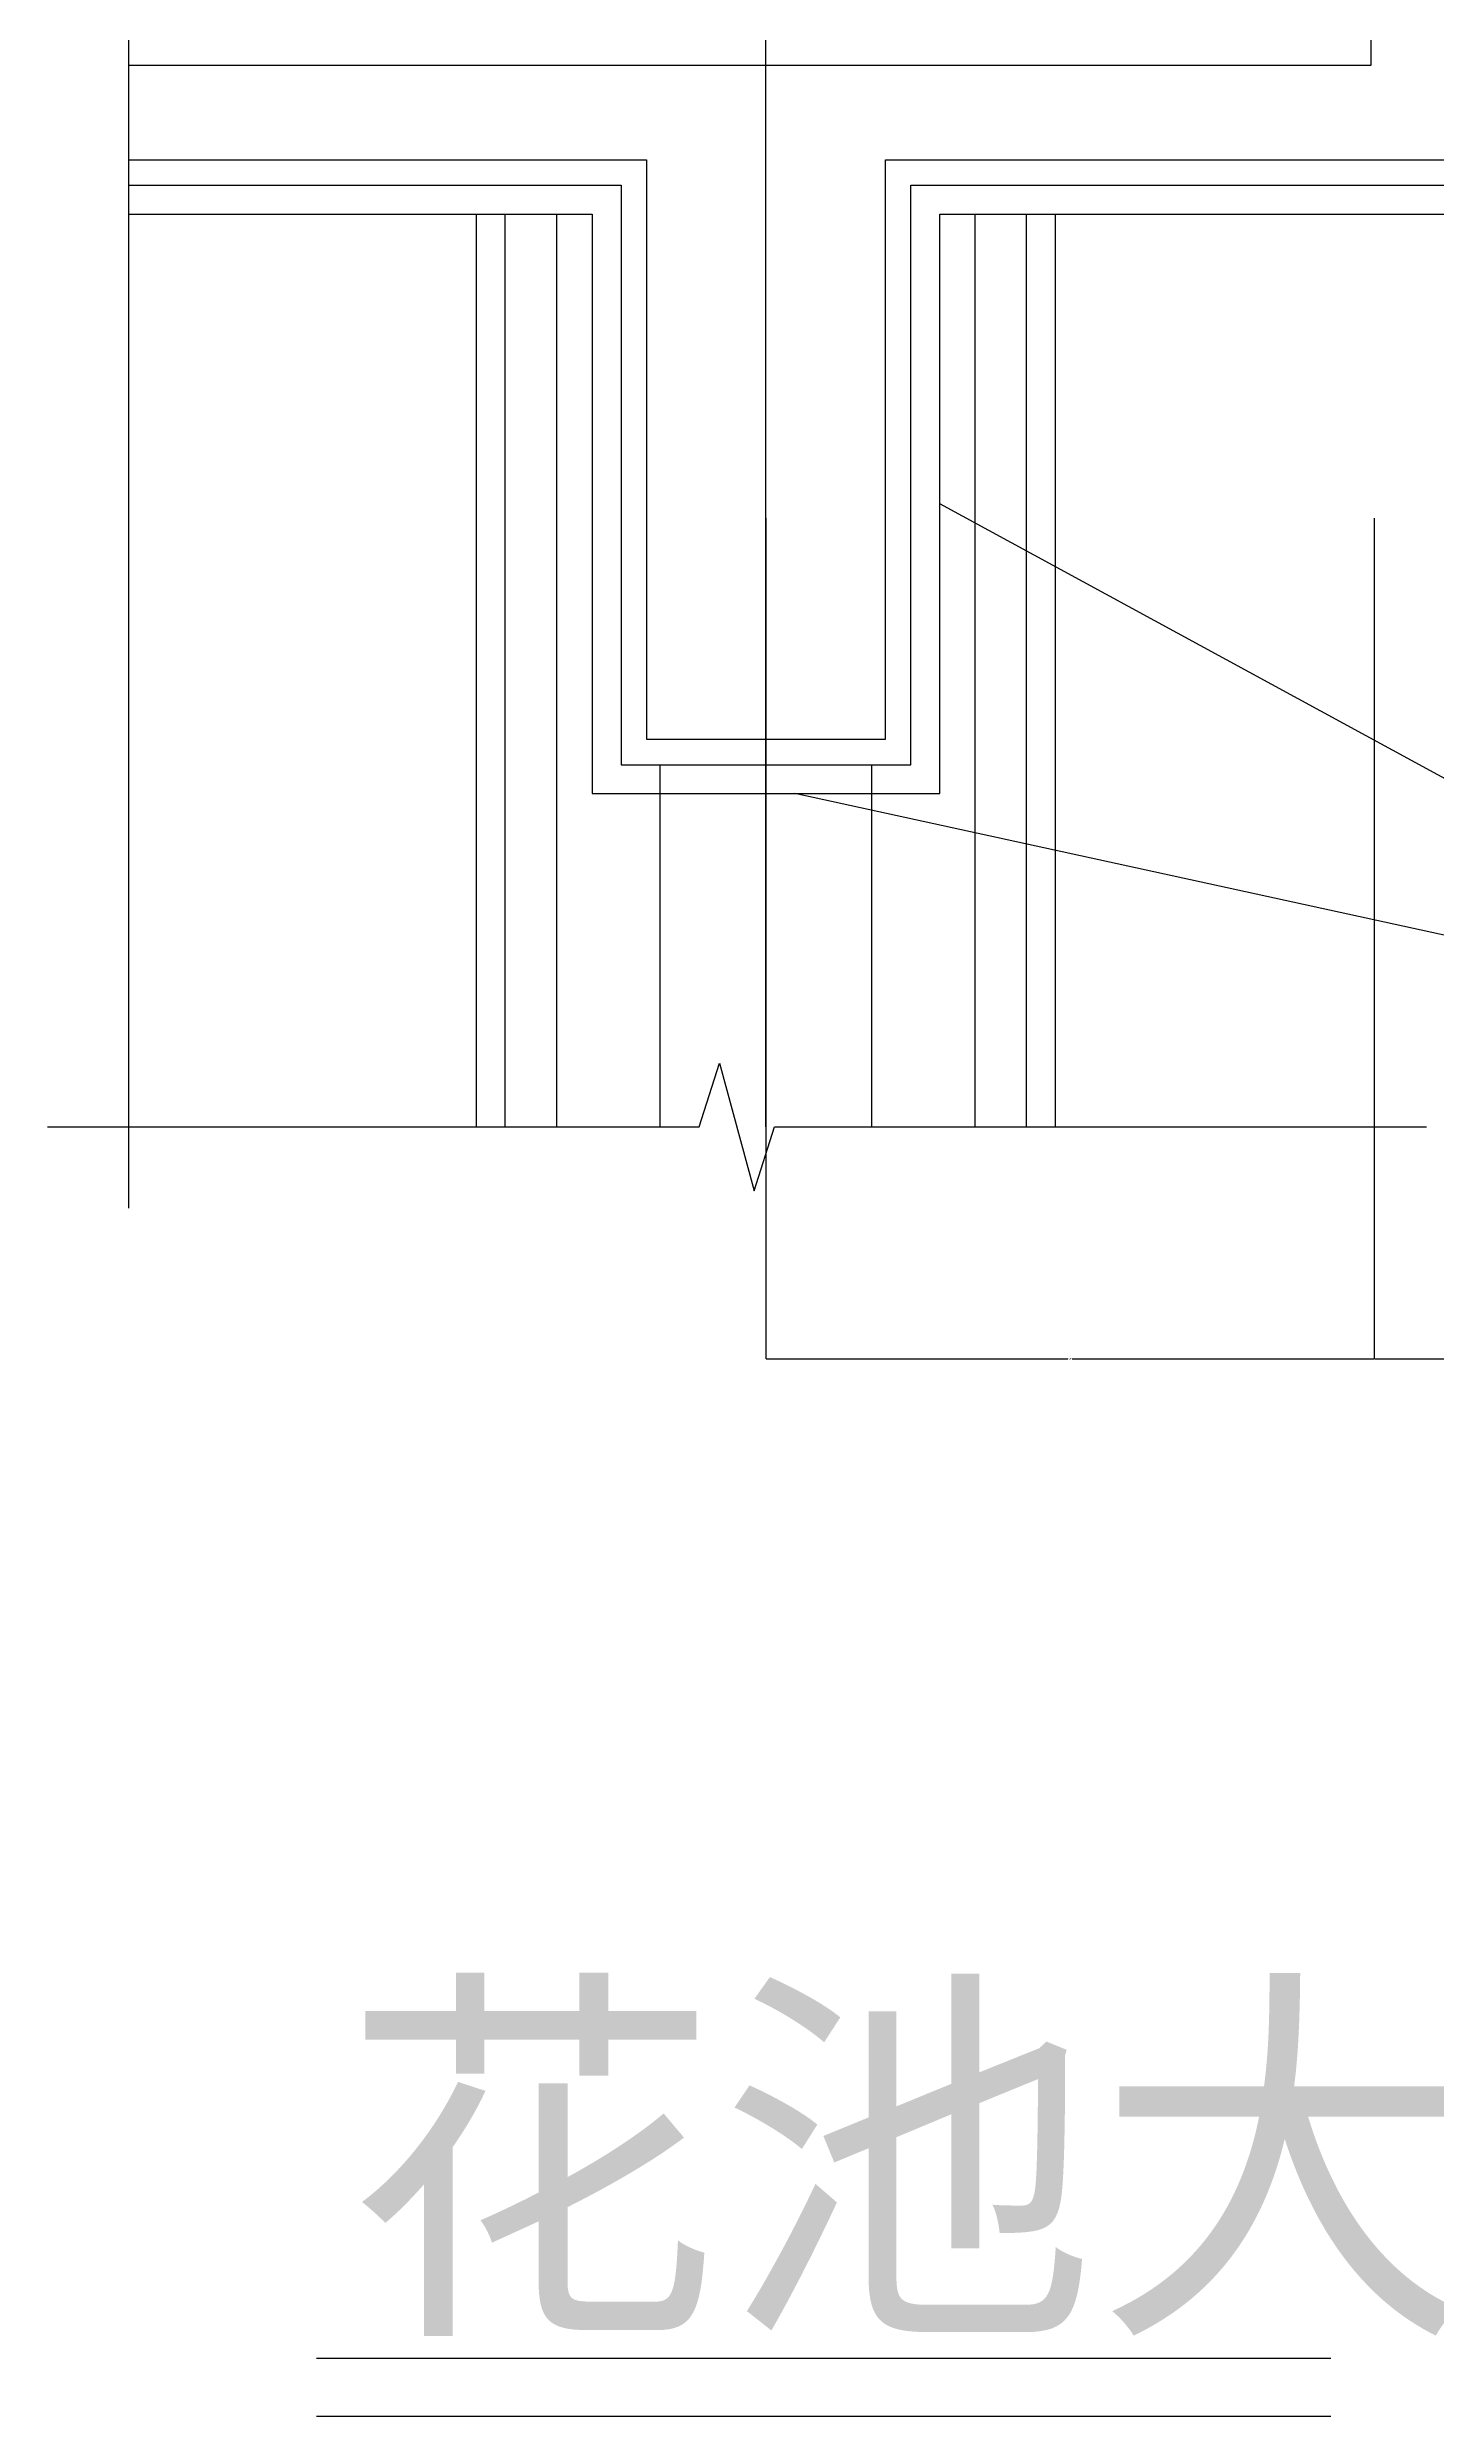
# Model space of a CAD drawing. Header units: metres. Extents: x 3468 to 10128, y -581 to 3010.
# Drawn here: x 7824 to 8783, y -500 to 1135 of the extents above; entities that cross this region are included whole.
import ezdxf

# ---------------------------------------------------------------- set-up
doc = ezdxf.new("R2010")
doc.units = ezdxf.units.M
for name, color, linetype in [('LM', 141, 'Continuous'), ('OTHER', 7, 'Continuous'), ('PUB_DIM', 3, 'Continuous'), ('PUB_TEXT', 7, 'Continuous'), ('PUB_WALL', 7, 'Continuous'), ('S_DOTE', 1, 'Continuous'), ('S_E_STAIR', 4, 'Continuous'), ('S_FLOOR', 2, 'Continuous')]:
    doc.layers.add(name, color=color, linetype=linetype)
doc.dimstyles.get("Standard").update_dxf_attribs({"dimtxt": 2.5, "dimasz": 2.5, "dimexe": 1.25, "dimexo": 0.625, "dimtad": 1, "dimcen": 2.5, "dimazin": 3, "dimtfac": 1, "dimtmove": 0, "dimatfit": 3})

# ---------------------------------------------------------------- blocks, each defined once
blk = doc.blocks.new('*D41')
for p, q in [((8320, 810), (8320, 230)), ((8740, 810), (8740, 230)), ((8320.25, 230), (8528.5, 230)), ((8531.5, 230), (8739.75, 230))]:
    blk.add_line(p, q)
at = {"layer": 'Defpoints'}
for p in [(8320, 810), (8740, 810), (8320, 230)]:
    blk.add_point(p, dxfattribs=at)
at = {"layer": 'PUB_DIM', "insert": (8530, 230), "char_height": 1, "attachment_point": 5}
blk.add_mtext('420', dxfattribs=at)
blk = doc.blocks.new('*D42')
for p, q in [((8740, 810), (8740, 230)), ((8920.12, 810), (8920.12, 230)), ((8740.25, 230), (8827.06, 230)), ((8833.06, 230), (8919.87, 230))]:
    blk.add_line(p, q)
at = {"layer": 'Defpoints'}
for p in [(8740, 810), (8920.12, 810), (8740, 230)]:
    blk.add_point(p, dxfattribs=at)
at = {"layer": 'PUB_DIM', "insert": (8830.06, 230), "char_height": 1, "attachment_point": 5}
blk.add_mtext('180,12', dxfattribs=at)

msp = doc.modelspace()

# ---------------------------------------------------------------- linework, layer by layer
at = {"layer": 'LM'}
for p, q in [((7880.12, 1020), (8200.12, 1020)), ((8200.12, 1020), (8200.12, 620)), ((8440.12, 1020), (9140.12, 1020)), ((8440.12, 620), (8440.12, 1020)), ((9120, 450), (8440.12, 820)), ((8200.12, 620), (8440.12, 620)), ((9120, 450), (8340, 620)), ((8710, -500), (8010, -500))]:
    msp.add_line(p, q, dxfattribs=at)
msp.add_lwpolyline([(8710, -460), (8010, -460)], dxfattribs=at)
at = {"layer": 'OTHER'}
for p, q in [((7880.12, 1499), (7880.12, 334)), ((8274.12, 390), (8288.12, 434)), ((8288.12, 434), (8312.12, 346)), ((7824.12, 390), (8274.12, 390)), ((8312.12, 346), (8326.12, 390)), ((8326.12, 390), (8776.12, 390))]:
    msp.add_line(p, q, dxfattribs=at)
at = {"layer": 'PUB_WALL'}
msp.add_lwpolyline([(7880.12, 1057.5), (8237.62, 1057.5), (8237.62, 657.5), (8402.62, 657.5), (8402.62, 1057.5), (9202.62, 1057.5), (9202.62, 1422.5), (9187.62, 1422.5), (9187.62, 1122.5), (8902.62, 1122.5), (8902.62, 1422.5), (8737.62, 1422.5), (8737.62, 1122.5), (7880.12, 1122.5)], dxfattribs=at)
at = {"layer": 'S_DOTE'}
msp.add_line((8320, 390), (8320, 2660), dxfattribs=at)
at = {"layer": 'S_E_STAIR'}
for p, q in [((8120.12, 1020), (8120.12, 390)), ((8140.12, 390), (8140.12, 1020)), ((8175.78, 390), (8175.78, 1020)), ((8464.46, 390), (8464.46, 1020)), ((8500.12, 390), (8500.12, 1020)), ((8520.12, 390), (8520.12, 1020)), ((8247.09, 390), (8247.09, 640)), ((8393.15, 390), (8393.15, 640))]:
    msp.add_line(p, q, dxfattribs=at)
at = {"layer": 'S_FLOOR'}
for p, q in [((7880.12, 1040), (8220.12, 1040)), ((8220.12, 1040), (8220.12, 640)), ((8420.12, 1040), (9220.12, 1040)), ((8420.12, 640), (8420.12, 1040)), ((8220.12, 640), (8420.12, 640))]:
    msp.add_line(p, q, dxfattribs=at)

# ---------------------------------------------------------------- texts
at = {"layer": 'PUB_TEXT'}
msp.add_text('花池大样', height=200, dxfattribs=at).set_placement((8028.02, -422.83))

# ---------------------------------------------------------------- dimensions: what is measured, and where the dimension line sits
at = {"layer": 'PUB_DIM'}
for base, p1, p2, picture, middle in [((8320, 230), (8320, 810), (8740, 810), '*D41', (8530, 230)), ((8740, 230), (8740, 810), (8920.12, 810), '*D42', (8830.06, 230))]:
    dim = msp.add_linear_dim(base=base, p1=p1, p2=p2, dimstyle='Standard', dxfattribs=at)
    dim.commit()
    dim.dimension.update_dxf_attribs({"geometry": picture, "text_midpoint": middle})

doc.saveas('drawing.dxf')
